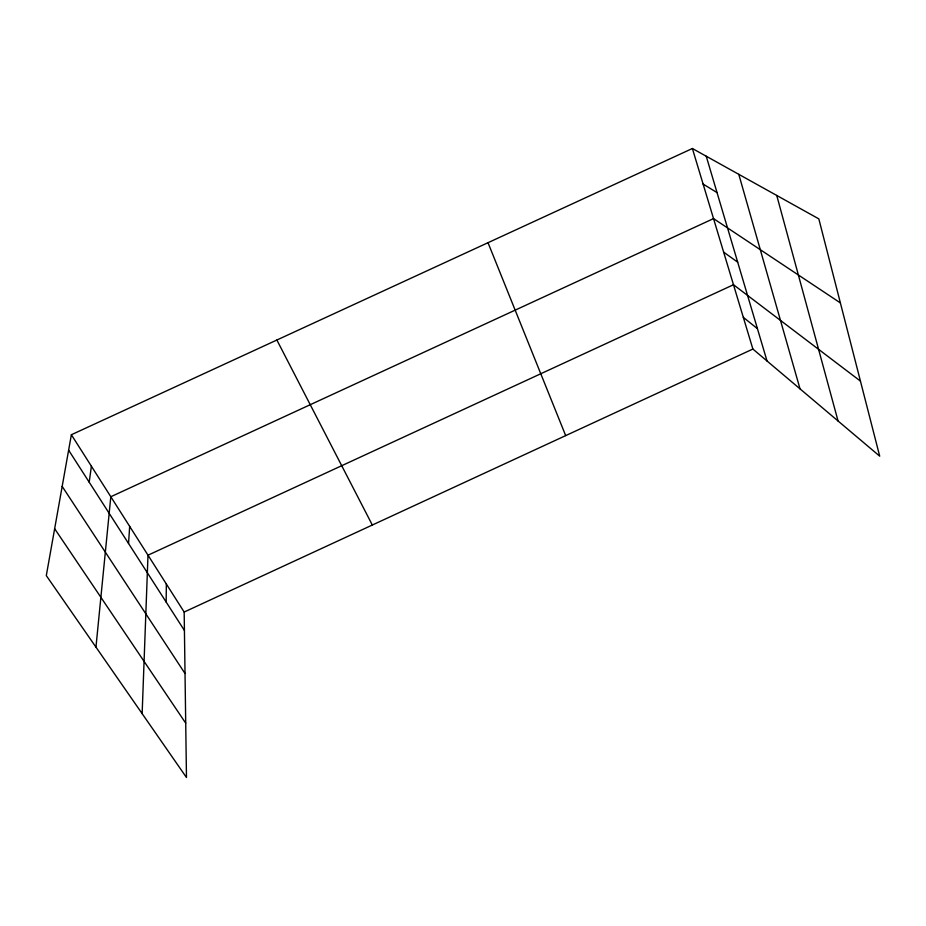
<?xml version="1.0" encoding="UTF-8"?>
<svg xmlns="http://www.w3.org/2000/svg" width="926" height="926" viewBox="0 0 926 926"><rect width="100%" height="100%" fill="white"/><g stroke="black" fill="none" stroke-linecap="round" stroke-linejoin="round"><path stroke-width="1.39" d="M166.159 602.05L166.344 584.028M142.141 713.657L147.998 555.195L733.485 284.733L860.439 381.095M128.54 543.481L129.675 526.385M95.957 647.135L110.807 496.741L713.529 218.605L840.38 302.906M89.209 482.226L91.385 466.206M71.371 434.745L46.3 575.613L186.473 777.493L184.17 612.04L71.371 434.745L692.382 148.507L818.827 218.872L879.7 456.159L752.884 349.044L692.382 148.507M184.17 612.04L752.884 349.044M703.112 184.077L717.048 192.608M723.646 252.138L737.686 262.162M743.323 317.352L757.445 328.695M54.646 528.711L185.709 723.148M62.181 486.405L185.015 673.503M68.628 450.175L184.424 630.49M276.874 340.027L372.321 525.03M488.014 242.705L565.682 435.614M706.237 156.216L767.029 360.99M738.786 174.331L800.018 388.851M776.752 195.455L838.065 420.994"/></g></svg>
